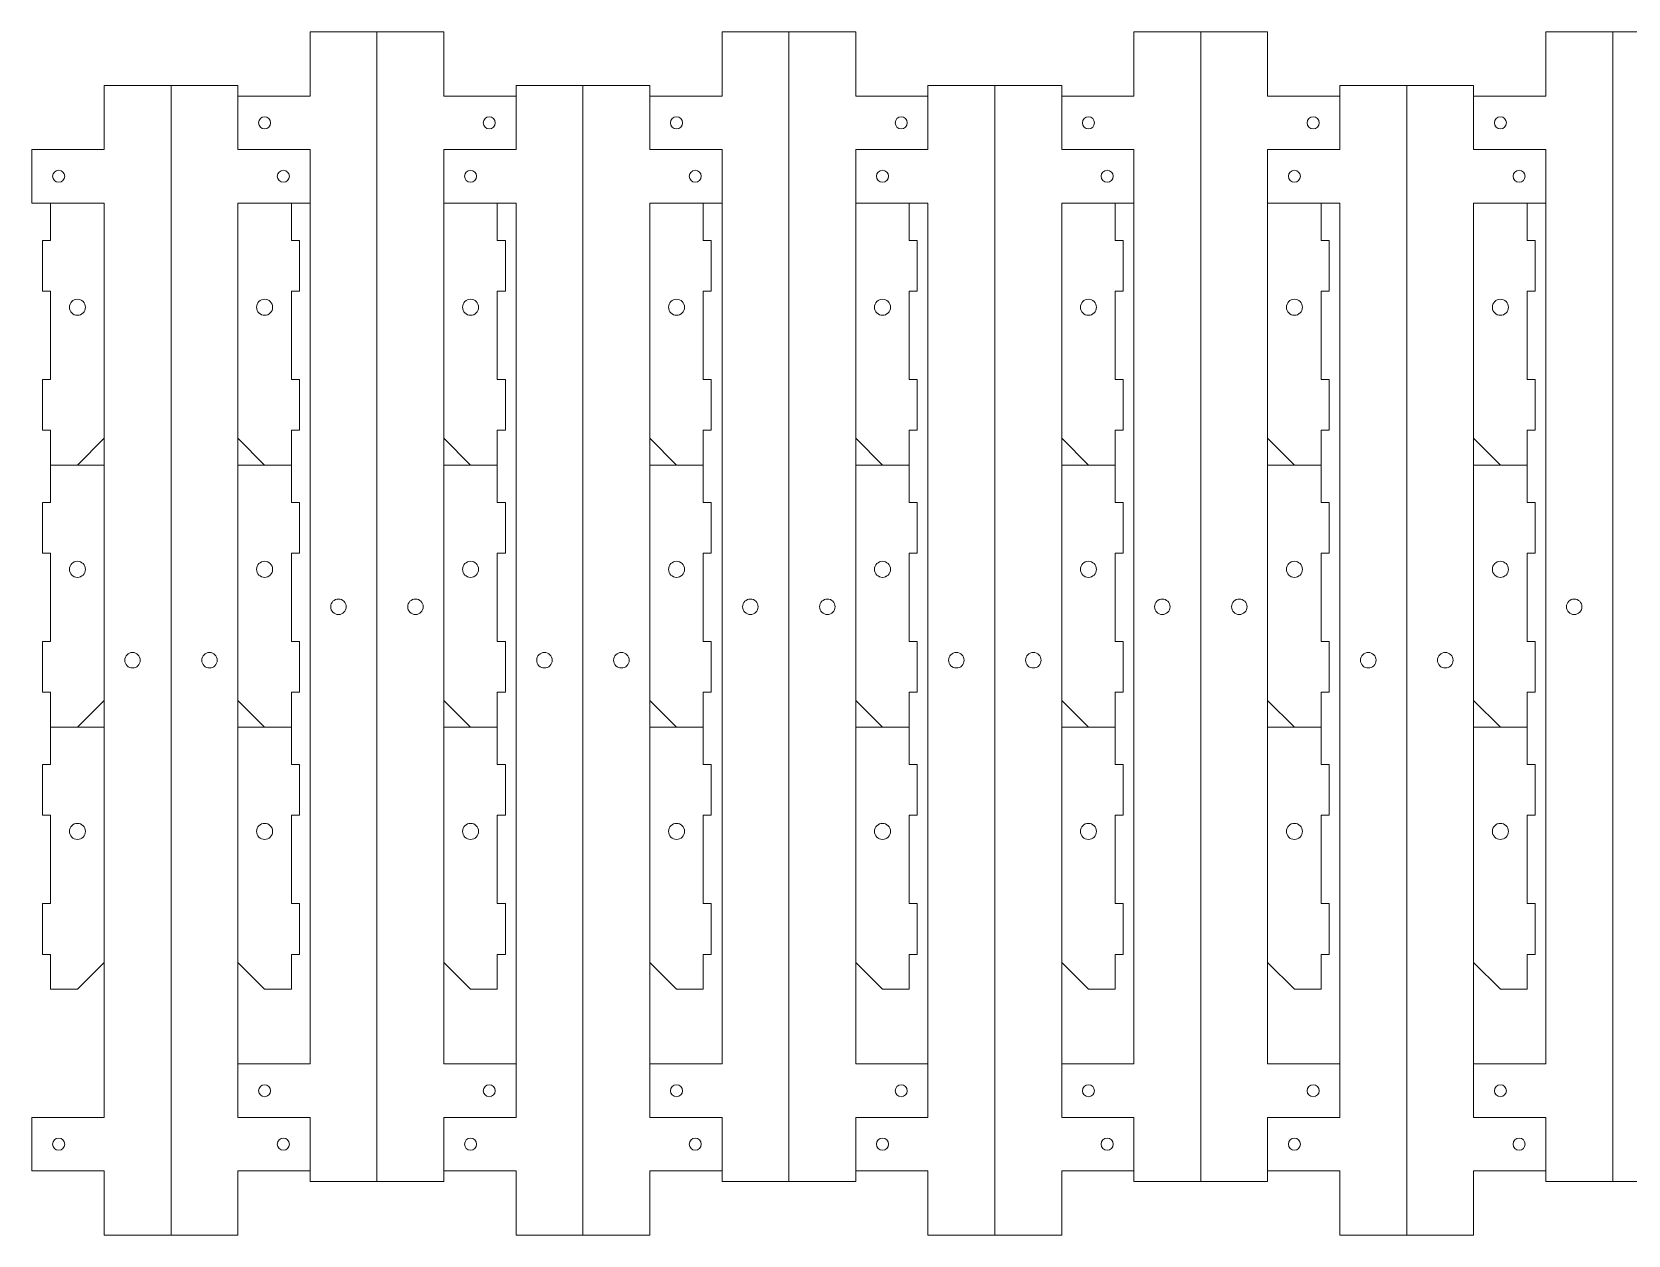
# Model space of a CAD drawing. Header units: millimetres. Extents: x -297 to 294, y -113 to 112.
# Drawn here: x -296.5 to 1.8, y -112.7 to 112.3 of the extents above; entities that cross this region are included whole.
import ezdxf

# ---------------------------------------------------------------- set-up
doc = ezdxf.new("R2010")
doc.units = ezdxf.units.MM
doc.header["$MEASUREMENT"] = 0
doc.layers.add('Layer 1', color=7, linetype='Continuous')

msp = doc.modelspace()

# ---------------------------------------------------------------- linework, layer by layer
at = {"layer": 'Layer 1', "color": 175, "lineweight": 18}
for points in [[(-283.0386, 102.3), (-258.0386, 102.3), (-258.0386, 100.3021), (-244.5386, 100.3021), (-244.5386, 112.3), (-219.5386, 112.3), (-219.5386, 100.3021), (-206.0386, 100.3021), (-206.0386, 102.3), (-181.0386, 102.3), (-181.0386, 100.3021), (-167.5386, 100.3021), (-167.5386, 112.3), (-142.5386, 112.3), (-142.5386, 100.3021), (-129.0386, 100.3021), (-129.0386, 102.3), (-104.0386, 102.3), (-104.0386, 100.3021), (-90.5386, 100.3021), (-90.5386, 112.3), (-65.5386, 112.3), (-65.5386, 100.3021), (-52.0386, 100.3021), (-52.0386, 102.3), (-27.0386, 102.3), (-27.0386, 100.3021), (-13.5386, 100.3021), (-13.5386, 112.3), (11.4614, 112.3)], [(11.4614, -102.6979), (-13.5386, -102.6979), (-13.5386, -100.7), (-27.0386, -100.7), (-27.0386, -112.6979), (-52.0386, -112.6979), (-52.0386, -100.7), (-65.5386, -100.7), (-65.5386, -102.6979), (-90.5386, -102.6979), (-90.5386, -100.7), (-104.0386, -100.7), (-104.0386, -112.6979), (-129.0386, -112.6979), (-129.0386, -100.7), (-142.5386, -100.7), (-142.5386, -102.6979), (-167.5386, -102.6979), (-167.5386, -100.7), (-181.0386, -100.7), (-181.0386, -112.6979), (-206.0386, -112.6979), (-206.0386, -100.7), (-219.5386, -100.7), (-219.5386, -102.6979), (-244.5386, -102.6979), (-244.5386, -100.7), (-258.0386, -100.7), (-258.0386, -112.6979), (-283.0386, -112.6979), (-283.0386, -100.7), (-296.5386, -100.7)]]:
    msp.add_lwpolyline(points, dxfattribs=at)
at = {"layer": 'Layer 1', "color": 114, "lineweight": 9}
for points in [[(-232.0386, 112.3), (-232.0386, -102.6979)], [(-155.0386, 112.3), (-155.0386, -102.6979)], [(-78.0386, 112.3), (-78.0386, -102.6979)], [(-1.0386, 112.3), (-1.0386, -102.6979)], [(-283.0386, 102.3), (-283.0386, 90.3), (-296.5386, 90.3), (-296.5386, 80.3), (-283.0386, 80.3), (-283.0386, -90.7), (-296.5386, -90.7), (-296.5386, -100.7)], [(-270.5386, 102.3), (-270.5386, -112.6979)], [(-258.0386, -80.7), (-244.5386, -80.7), (-244.5386, 90.3), (-258.0386, 90.3), (-258.0386, 102.3)], [(-206.0386, -80.7), (-219.5386, -80.7), (-219.5386, 90.3), (-206.0386, 90.3), (-206.0386, 102.3)], [(-193.5386, 102.3), (-193.5386, -112.6979)], [(-181.0386, 102.3), (-181.0386, 90.3), (-167.5386, 90.3), (-167.5386, -80.7), (-181.0386, -80.7)], [(-129.0386, -80.7), (-142.5386, -80.7), (-142.5386, 90.3), (-129.0386, 90.3), (-129.0386, 102.3)], [(-116.5386, 102.3), (-116.5386, -112.6979)], [(-104.0386, 102.3), (-104.0386, 90.3), (-90.5386, 90.3), (-90.5386, -80.7), (-104.0386, -80.7)], [(-52.0386, -80.7), (-65.5386, -80.7), (-65.5386, 90.3), (-52.0386, 90.3), (-52.0386, 102.3)], [(-39.5386, 102.3), (-39.5386, -112.6979)], [(-27.0386, 102.3), (-27.0386, 90.3), (-13.5386, 90.3), (-13.5386, -80.7), (-27.0386, -80.7)], [(-293.0386, -66.7), (-293.0386, -60.2), (-294.5386, -60.2), (-294.5386, -50.7), (-293.0386, -50.7), (-293.0386, -34.2), (-294.5386, -34.2), (-294.5386, -24.7), (-293.0386, -24.7), (-293.0386, -17.7), (-293.0386, -11.2), (-294.5386, -11.2), (-294.5386, -1.7), (-293.0386, -1.7), (-293.0386, 14.8), (-294.5386, 14.8), (-294.5386, 24.3), (-293.0386, 24.3), (-293.0386, 31.3), (-293.0386, 37.8), (-294.5386, 37.8), (-294.5386, 47.3), (-293.0386, 47.3), (-293.0386, 63.8), (-294.5386, 63.8), (-294.5386, 73.3), (-293.0386, 73.3), (-293.0386, 80.3)], [(-244.5386, 80.3), (-258.0386, 80.3), (-258.0386, -90.7), (-244.5386, -90.7), (-244.5386, -102.6979)], [(-248.0386, -66.7), (-248.0386, -60.2), (-246.5386, -60.2), (-246.5386, -50.7), (-248.0386, -50.7), (-248.0386, -34.2), (-246.5386, -34.2), (-246.5386, -24.7), (-248.0386, -24.7), (-248.0386, -17.7), (-248.0386, -11.2), (-246.5386, -11.2), (-246.5386, -1.7), (-248.0386, -1.7), (-248.0386, 14.8), (-246.5386, 14.8), (-246.5386, 24.3), (-248.0386, 24.3), (-248.0386, 31.3), (-248.0386, 37.8), (-246.5386, 37.8), (-246.5386, 47.3), (-248.0386, 47.3), (-248.0386, 63.8), (-246.5386, 63.8), (-246.5386, 73.3), (-248.0386, 73.3), (-248.0386, 80.3)], [(-219.5386, -102.6979), (-219.5386, -90.7), (-206.0386, -90.7), (-206.0386, 80.3), (-219.5386, 80.3)], [(-209.5386, -66.7), (-209.5386, -60.2), (-208.0386, -60.2), (-208.0386, -50.7), (-209.5386, -50.7), (-209.5386, -34.2), (-208.0386, -34.2), (-208.0386, -24.7), (-209.5386, -24.7), (-209.5386, -17.7), (-209.5386, -11.2), (-208.0386, -11.2), (-208.0386, -1.7), (-209.5386, -1.7), (-209.5386, 14.8), (-208.0386, 14.8), (-208.0386, 24.3), (-209.5386, 24.3), (-209.5386, 31.3), (-209.5386, 37.8), (-208.0386, 37.8), (-208.0386, 47.3), (-209.5386, 47.3), (-209.5386, 63.8), (-208.0386, 63.8), (-208.0386, 73.3), (-209.5386, 73.3), (-209.5386, 80.3)], [(-167.5386, 80.3), (-181.0386, 80.3), (-181.0386, -90.7), (-167.5386, -90.7), (-167.5386, -102.6979)], [(-171.0386, -66.7), (-171.0386, -60.2), (-169.5386, -60.2), (-169.5386, -50.7), (-171.0386, -50.7), (-171.0386, -34.2), (-169.5386, -34.2), (-169.5386, -24.7), (-171.0386, -24.7), (-171.0386, -17.7), (-171.0386, -11.2), (-169.5386, -11.2), (-169.5386, -1.7), (-171.0386, -1.7), (-171.0386, 14.8), (-169.5386, 14.8), (-169.5386, 24.3), (-171.0386, 24.3), (-171.0386, 31.3), (-171.0386, 37.8), (-169.5386, 37.8), (-169.5386, 47.3), (-171.0386, 47.3), (-171.0386, 63.8), (-169.5386, 63.8), (-169.5386, 73.3), (-171.0386, 73.3), (-171.0386, 80.3)], [(-142.5386, -102.6979), (-142.5386, -90.7), (-129.0386, -90.7), (-129.0386, 80.3), (-142.5386, 80.3)], [(-132.5386, -66.7), (-132.5386, -60.2), (-131.0386, -60.2), (-131.0386, -50.7), (-132.5386, -50.7), (-132.5386, -34.2), (-131.0386, -34.2), (-131.0386, -24.7), (-132.5386, -24.7), (-132.5386, -17.7), (-132.5386, -11.2), (-131.0386, -11.2), (-131.0386, -1.7), (-132.5386, -1.7), (-132.5386, 14.8), (-131.0386, 14.8), (-131.0386, 24.3), (-132.5386, 24.3), (-132.5386, 31.3), (-132.5386, 37.8), (-131.0386, 37.8), (-131.0386, 47.3), (-132.5386, 47.3), (-132.5386, 63.8), (-131.0386, 63.8), (-131.0386, 73.3), (-132.5386, 73.3), (-132.5386, 80.3)], [(-90.5386, 80.3), (-104.0386, 80.3), (-104.0386, -90.7), (-90.5386, -90.7), (-90.5386, -102.6979)], [(-94.0386, -66.7), (-94.0386, -60.2), (-92.5386, -60.2), (-92.5386, -50.7), (-94.0386, -50.7), (-94.0386, -34.2), (-92.5386, -34.2), (-92.5386, -24.7), (-94.0386, -24.7), (-94.0386, -17.7), (-94.0386, -11.2), (-92.5386, -11.2), (-92.5386, -1.7), (-94.0386, -1.7), (-94.0386, 14.8), (-92.5386, 14.8), (-92.5386, 24.3), (-94.0386, 24.3), (-94.0386, 31.3), (-94.0386, 37.8), (-92.5386, 37.8), (-92.5386, 47.3), (-94.0386, 47.3), (-94.0386, 63.8), (-92.5386, 63.8), (-92.5386, 73.3), (-94.0386, 73.3), (-94.0386, 80.3)], [(-65.5386, -102.6979), (-65.5386, -90.7), (-52.0386, -90.7), (-52.0386, 80.3), (-65.5386, 80.3)], [(-55.5386, -66.7), (-55.5386, -60.2), (-54.0386, -60.2), (-54.0386, -50.7), (-55.5386, -50.7), (-55.5386, -34.2), (-54.0386, -34.2), (-54.0386, -24.7), (-55.5386, -24.7), (-55.5386, -17.7), (-55.5386, -11.2), (-54.0386, -11.2), (-54.0386, -1.7), (-55.5386, -1.7), (-55.5386, 14.8), (-54.0386, 14.8), (-54.0386, 24.3), (-55.5386, 24.3), (-55.5386, 31.3), (-55.5386, 37.8), (-54.0386, 37.8), (-54.0386, 47.3), (-55.5386, 47.3), (-55.5386, 63.8), (-54.0386, 63.8), (-54.0386, 73.3), (-55.5386, 73.3), (-55.5386, 80.3)], [(-13.5386, 80.3), (-27.0386, 80.3), (-27.0386, -90.7), (-13.5386, -90.7), (-13.5386, -102.6979)], [(-17.0386, -66.7), (-17.0386, -60.2), (-15.5386, -60.2), (-15.5386, -50.7), (-17.0386, -50.7), (-17.0386, -34.2), (-15.5386, -34.2), (-15.5386, -24.7), (-17.0386, -24.7), (-17.0386, -17.7), (-17.0386, -11.2), (-15.5386, -11.2), (-15.5386, -1.7), (-17.0386, -1.7), (-17.0386, 14.8), (-15.5386, 14.8), (-15.5386, 24.3), (-17.0386, 24.3), (-17.0386, 31.3), (-17.0386, 37.8), (-15.5386, 37.8), (-15.5386, 47.3), (-17.0386, 47.3), (-17.0386, 63.8), (-15.5386, 63.8), (-15.5386, 73.3), (-17.0386, 73.3), (-17.0386, 80.3)]]:
    msp.add_lwpolyline(points, dxfattribs=at)
at = {"layer": 'Layer 1', "color": 240, "lineweight": 9}
for points in [[(-283.0386, 36.3), (-288.0386, 31.3)], [(-258.0386, 36.3), (-253.0386, 31.3)], [(-219.5386, 36.3), (-214.5386, 31.3)], [(-181.0386, 36.3), (-176.0386, 31.3)], [(-142.5386, 36.3), (-137.5386, 31.3)], [(-104.0386, 36.3), (-99.0386, 31.3)], [(-65.5386, 36.3), (-60.5386, 31.3)], [(-27.0386, 36.3), (-22.0386, 31.3)], [(-293.0386, 31.3), (-283.0386, 31.3)], [(-248.0386, 31.3), (-258.0386, 31.3)], [(-209.5386, 31.3), (-219.5386, 31.3)], [(-171.0386, 31.3), (-181.0386, 31.3)], [(-132.5386, 31.3), (-142.5386, 31.3)], [(-94.0386, 31.3), (-104.0386, 31.3)], [(-55.5386, 31.3), (-65.5386, 31.3)], [(-17.0386, 31.3), (-27.0386, 31.3)], [(-283.0386, -12.7), (-288.0386, -17.7)], [(-258.0386, -12.7), (-253.0386, -17.7)], [(-219.5386, -12.7), (-214.5386, -17.7)], [(-181.0386, -12.7), (-176.0386, -17.7)], [(-142.5386, -12.7), (-137.5386, -17.7)], [(-104.0386, -12.7), (-99.0386, -17.7)], [(-65.5386, -12.7), (-60.5386, -17.7)], [(-27.0386, -12.7), (-22.0386, -17.7)], [(-293.0386, -17.7), (-283.0386, -17.7)], [(-248.0386, -17.7), (-258.0386, -17.7)], [(-209.5386, -17.7), (-219.5386, -17.7)], [(-171.0386, -17.7), (-181.0386, -17.7)], [(-132.5386, -17.7), (-142.5386, -17.7)], [(-94.0386, -17.7), (-104.0386, -17.7)], [(-55.5386, -17.7), (-65.5386, -17.7)], [(-17.0386, -17.7), (-27.0386, -17.7)], [(-283.0386, -61.7), (-288.0386, -66.7), (-293.0386, -66.7)], [(-258.0386, -61.7), (-253.0386, -66.7), (-248.0386, -66.7)], [(-219.5386, -61.7), (-214.5386, -66.7), (-209.5386, -66.7)], [(-181.0386, -61.7), (-176.0386, -66.7), (-171.0386, -66.7)], [(-142.5386, -61.7), (-137.5386, -66.7), (-132.5386, -66.7)], [(-104.0386, -61.7), (-99.0386, -66.7), (-94.0386, -66.7)], [(-65.5386, -61.7), (-60.5386, -66.7), (-55.5386, -66.7)], [(-27.0386, -61.7), (-22.0386, -66.7), (-17.0386, -66.7)]]:
    msp.add_lwpolyline(points, dxfattribs=at)
for points in [[(-253.0386, 94.175), (-253.6599, 94.175), (-254.1636, 94.6787), (-254.1636, 95.3), (-254.1636, 95.9214), (-253.6599, 96.425), (-253.0386, 96.425), (-252.4173, 96.4251), (-251.9136, 95.9214), (-251.9136, 95.3001), (-251.9136, 94.6787), (-252.4173, 94.1751), (-253.0386, 94.175)], [(-211.0386, 94.175), (-210.4173, 94.175), (-209.9136, 94.6787), (-209.9136, 95.3), (-209.9136, 95.9214), (-210.4173, 96.425), (-211.0386, 96.425), (-211.6599, 96.4251), (-212.1636, 95.9214), (-212.1636, 95.3001), (-212.1636, 94.6787), (-211.6599, 94.1751), (-211.0386, 94.175)], [(-176.0386, 94.175), (-176.6599, 94.175), (-177.1636, 94.6787), (-177.1636, 95.3), (-177.1636, 95.9214), (-176.6599, 96.425), (-176.0386, 96.425), (-175.4173, 96.4251), (-174.9136, 95.9214), (-174.9136, 95.3001), (-174.9136, 94.6787), (-175.4173, 94.1751), (-176.0386, 94.175)], [(-134.0386, 94.175), (-133.4173, 94.175), (-132.9136, 94.6787), (-132.9136, 95.3), (-132.9136, 95.9214), (-133.4173, 96.425), (-134.0386, 96.425), (-134.6599, 96.4251), (-135.1636, 95.9214), (-135.1636, 95.3001), (-135.1636, 94.6787), (-134.6599, 94.1751), (-134.0386, 94.175)], [(-99.0386, 94.175), (-99.6599, 94.175), (-100.1636, 94.6787), (-100.1636, 95.3), (-100.1636, 95.9214), (-99.6599, 96.425), (-99.0386, 96.425), (-98.4173, 96.4251), (-97.9136, 95.9214), (-97.9136, 95.3001), (-97.9136, 94.6787), (-98.4173, 94.1751), (-99.0386, 94.175)], [(-57.0386, 94.175), (-56.4173, 94.175), (-55.9136, 94.6787), (-55.9136, 95.3), (-55.9136, 95.9214), (-56.4173, 96.425), (-57.0386, 96.425), (-57.6599, 96.4251), (-58.1636, 95.9214), (-58.1636, 95.3001), (-58.1636, 94.6787), (-57.6599, 94.1751), (-57.0386, 94.175)], [(-22.0386, 94.175), (-22.6599, 94.175), (-23.1636, 94.6787), (-23.1636, 95.3), (-23.1636, 95.9214), (-22.6599, 96.425), (-22.0386, 96.425), (-21.4173, 96.4251), (-20.9136, 95.9214), (-20.9136, 95.3001), (-20.9136, 94.6787), (-21.4173, 94.1751), (-22.0386, 94.175)], [(-291.5386, 84.175), (-292.1599, 84.175), (-292.6636, 84.6787), (-292.6636, 85.3), (-292.6636, 85.9214), (-292.1599, 86.425), (-291.5386, 86.425), (-290.9173, 86.4251), (-290.4136, 85.9214), (-290.4136, 85.3001), (-290.4136, 84.6787), (-290.9173, 84.1751), (-291.5386, 84.175)], [(-249.5386, 84.175), (-248.9173, 84.175), (-248.4136, 84.6787), (-248.4136, 85.3), (-248.4136, 85.9214), (-248.9173, 86.425), (-249.5386, 86.425), (-250.1599, 86.4251), (-250.6636, 85.9214), (-250.6636, 85.3001), (-250.6636, 84.6787), (-250.1599, 84.1751), (-249.5386, 84.175)], [(-214.5386, 84.175), (-215.1599, 84.175), (-215.6636, 84.6787), (-215.6636, 85.3), (-215.6636, 85.9214), (-215.1599, 86.425), (-214.5386, 86.425), (-213.9173, 86.4251), (-213.4136, 85.9214), (-213.4136, 85.3001), (-213.4136, 84.6787), (-213.9173, 84.1751), (-214.5386, 84.175)], [(-172.5386, 84.175), (-171.9173, 84.175), (-171.4136, 84.6787), (-171.4136, 85.3), (-171.4136, 85.9214), (-171.9173, 86.425), (-172.5386, 86.425), (-173.1599, 86.4251), (-173.6636, 85.9214), (-173.6636, 85.3001), (-173.6636, 84.6787), (-173.1599, 84.1751), (-172.5386, 84.175)], [(-137.5386, 84.175), (-138.1599, 84.175), (-138.6636, 84.6787), (-138.6636, 85.3), (-138.6636, 85.9214), (-138.1599, 86.425), (-137.5386, 86.425), (-136.9173, 86.4251), (-136.4136, 85.9214), (-136.4136, 85.3001), (-136.4136, 84.6787), (-136.9173, 84.1751), (-137.5386, 84.175)], [(-95.5386, 84.175), (-94.9173, 84.175), (-94.4136, 84.6787), (-94.4136, 85.3), (-94.4136, 85.9214), (-94.9173, 86.425), (-95.5386, 86.425), (-96.1599, 86.4251), (-96.6636, 85.9214), (-96.6636, 85.3001), (-96.6636, 84.6787), (-96.1599, 84.1751), (-95.5386, 84.175)], [(-60.5386, 84.175), (-61.1599, 84.175), (-61.6636, 84.6787), (-61.6636, 85.3), (-61.6636, 85.9214), (-61.1599, 86.425), (-60.5386, 86.425), (-59.9173, 86.4251), (-59.4136, 85.9214), (-59.4136, 85.3001), (-59.4136, 84.6787), (-59.9173, 84.1751), (-60.5386, 84.175)], [(-18.5386, 84.175), (-17.9173, 84.175), (-17.4136, 84.6787), (-17.4136, 85.3), (-17.4136, 85.9214), (-17.9173, 86.425), (-18.5386, 86.425), (-19.1599, 86.4251), (-19.6636, 85.9214), (-19.6636, 85.3001), (-19.6636, 84.6787), (-19.1599, 84.1751), (-18.5386, 84.175)], [(-288.0386, 59.3), (-288.867, 59.3), (-289.5386, 59.9716), (-289.5386, 60.8), (-289.5386, 61.6284), (-288.867, 62.3), (-288.0386, 62.3), (-287.2102, 62.3), (-286.5386, 61.6284), (-286.5386, 60.8), (-286.5386, 59.9716), (-287.2101, 59.3), (-288.0386, 59.3)], [(-253.0386, 59.3), (-252.2102, 59.3), (-251.5386, 59.9716), (-251.5386, 60.8), (-251.5386, 61.6284), (-252.2102, 62.3), (-253.0386, 62.3), (-253.867, 62.3), (-254.5386, 61.6284), (-254.5386, 60.8), (-254.5386, 59.9716), (-253.8671, 59.3), (-253.0386, 59.3)], [(-214.5386, 59.3), (-213.7102, 59.3), (-213.0386, 59.9716), (-213.0386, 60.8), (-213.0386, 61.6284), (-213.7102, 62.3), (-214.5386, 62.3), (-215.367, 62.3), (-216.0386, 61.6284), (-216.0386, 60.8), (-216.0386, 59.9716), (-215.3671, 59.3), (-214.5386, 59.3)], [(-176.0386, 59.3), (-175.2102, 59.3), (-174.5386, 59.9716), (-174.5386, 60.8), (-174.5386, 61.6284), (-175.2102, 62.3), (-176.0386, 62.3), (-176.867, 62.3), (-177.5386, 61.6284), (-177.5386, 60.8), (-177.5386, 59.9716), (-176.8671, 59.3), (-176.0386, 59.3)], [(-137.5386, 59.3), (-136.7102, 59.3), (-136.0386, 59.9716), (-136.0386, 60.8), (-136.0386, 61.6284), (-136.7102, 62.3), (-137.5386, 62.3), (-138.367, 62.3), (-139.0386, 61.6284), (-139.0386, 60.8), (-139.0386, 59.9716), (-138.3671, 59.3), (-137.5386, 59.3)], [(-99.0386, 59.3), (-98.2102, 59.3), (-97.5386, 59.9716), (-97.5386, 60.8), (-97.5386, 61.6284), (-98.2102, 62.3), (-99.0386, 62.3), (-99.867, 62.3), (-100.5386, 61.6284), (-100.5386, 60.8), (-100.5386, 59.9716), (-99.8671, 59.3), (-99.0386, 59.3)], [(-60.5386, 59.3), (-59.7102, 59.3), (-59.0386, 59.9716), (-59.0386, 60.8), (-59.0386, 61.6284), (-59.7102, 62.3), (-60.5386, 62.3), (-61.367, 62.3), (-62.0386, 61.6284), (-62.0386, 60.8), (-62.0386, 59.9716), (-61.3671, 59.3), (-60.5386, 59.3)], [(-22.0386, 59.3), (-21.2102, 59.3), (-20.5386, 59.9716), (-20.5386, 60.8), (-20.5386, 61.6284), (-21.2102, 62.3), (-22.0386, 62.3), (-22.867, 62.3), (-23.5386, 61.6284), (-23.5386, 60.8), (-23.5386, 59.9716), (-22.8671, 59.3), (-22.0386, 59.3)], [(-288.0386, 10.3), (-288.867, 10.3), (-289.5386, 10.9716), (-289.5386, 11.8), (-289.5386, 12.6284), (-288.867, 13.3), (-288.0386, 13.3), (-287.2102, 13.3), (-286.5386, 12.6284), (-286.5386, 11.8), (-286.5386, 10.9716), (-287.2101, 10.3), (-288.0386, 10.3)], [(-253.0386, 10.3), (-252.2102, 10.3), (-251.5386, 10.9716), (-251.5386, 11.8), (-251.5386, 12.6284), (-252.2102, 13.3), (-253.0386, 13.3), (-253.867, 13.3), (-254.5386, 12.6284), (-254.5386, 11.8), (-254.5386, 10.9716), (-253.8671, 10.3), (-253.0386, 10.3)], [(-214.5386, 10.3), (-213.7102, 10.3), (-213.0386, 10.9716), (-213.0386, 11.8), (-213.0386, 12.6284), (-213.7102, 13.3), (-214.5386, 13.3), (-215.367, 13.3), (-216.0386, 12.6284), (-216.0386, 11.8), (-216.0386, 10.9716), (-215.3671, 10.3), (-214.5386, 10.3)], [(-176.0386, 10.3), (-175.2102, 10.3), (-174.5386, 10.9716), (-174.5386, 11.8), (-174.5386, 12.6284), (-175.2102, 13.3), (-176.0386, 13.3), (-176.867, 13.3), (-177.5386, 12.6284), (-177.5386, 11.8), (-177.5386, 10.9716), (-176.8671, 10.3), (-176.0386, 10.3)], [(-137.5386, 10.3), (-136.7102, 10.3), (-136.0386, 10.9716), (-136.0386, 11.8), (-136.0386, 12.6284), (-136.7102, 13.3), (-137.5386, 13.3), (-138.367, 13.3), (-139.0386, 12.6284), (-139.0386, 11.8), (-139.0386, 10.9716), (-138.3671, 10.3), (-137.5386, 10.3)], [(-99.0386, 10.3), (-98.2102, 10.3), (-97.5386, 10.9716), (-97.5386, 11.8), (-97.5386, 12.6284), (-98.2102, 13.3), (-99.0386, 13.3), (-99.867, 13.3), (-100.5386, 12.6284), (-100.5386, 11.8), (-100.5386, 10.9716), (-99.8671, 10.3), (-99.0386, 10.3)], [(-60.5386, 10.3), (-59.7102, 10.3), (-59.0386, 10.9716), (-59.0386, 11.8), (-59.0386, 12.6284), (-59.7102, 13.3), (-60.5386, 13.3), (-61.367, 13.3), (-62.0386, 12.6284), (-62.0386, 11.8), (-62.0386, 10.9716), (-61.3671, 10.3), (-60.5386, 10.3)], [(-22.0386, 10.3), (-21.2102, 10.3), (-20.5386, 10.9716), (-20.5386, 11.8), (-20.5386, 12.6284), (-21.2102, 13.3), (-22.0386, 13.3), (-22.867, 13.3), (-23.5386, 12.6284), (-23.5386, 11.8), (-23.5386, 10.9716), (-22.8671, 10.3), (-22.0386, 10.3)], [(-239.2347, 3.35), (-240.0355, 3.35), (-240.6847, 3.9992), (-240.6847, 4.8), (-240.6847, 5.6009), (-240.0355, 6.25), (-239.2347, 6.25), (-238.4339, 6.2501), (-237.7847, 5.6009), (-237.7847, 4.8001), (-237.7847, 3.9992), (-238.4339, 3.3501), (-239.2347, 3.35)], [(-224.8425, 3.35), (-224.0417, 3.35), (-223.3925, 3.9992), (-223.3925, 4.8), (-223.3925, 5.6009), (-224.0417, 6.25), (-224.8425, 6.25), (-225.6433, 6.2501), (-226.2925, 5.6009), (-226.2925, 4.8001), (-226.2925, 3.9992), (-225.6433, 3.3501), (-224.8425, 3.35)], [(-162.2347, 3.35), (-163.0355, 3.35), (-163.6847, 3.9992), (-163.6847, 4.8), (-163.6847, 5.6009), (-163.0355, 6.25), (-162.2347, 6.25), (-161.4339, 6.2501), (-160.7847, 5.6009), (-160.7847, 4.8001), (-160.7847, 3.9992), (-161.4339, 3.3501), (-162.2347, 3.35)], [(-147.8425, 3.35), (-147.0417, 3.35), (-146.3925, 3.9992), (-146.3925, 4.8), (-146.3925, 5.6009), (-147.0417, 6.25), (-147.8425, 6.25), (-148.6433, 6.2501), (-149.2925, 5.6009), (-149.2925, 4.8001), (-149.2925, 3.9992), (-148.6433, 3.3501), (-147.8425, 3.35)], [(-85.2347, 3.35), (-86.0355, 3.35), (-86.6847, 3.9992), (-86.6847, 4.8), (-86.6847, 5.6009), (-86.0355, 6.25), (-85.2347, 6.25), (-84.4339, 6.2501), (-83.7847, 5.6009), (-83.7847, 4.8001), (-83.7847, 3.9992), (-84.4339, 3.3501), (-85.2347, 3.35)], [(-70.8425, 3.35), (-70.0417, 3.35), (-69.3925, 3.9992), (-69.3925, 4.8), (-69.3925, 5.6009), (-70.0417, 6.25), (-70.8425, 6.25), (-71.6433, 6.2501), (-72.2925, 5.6009), (-72.2925, 4.8001), (-72.2925, 3.9992), (-71.6433, 3.3501), (-70.8425, 3.35)], [(-8.2347, 3.35), (-9.0355, 3.35), (-9.6847, 3.9992), (-9.6847, 4.8), (-9.6847, 5.6009), (-9.0355, 6.25), (-8.2347, 6.25), (-7.4339, 6.2501), (-6.7847, 5.6009), (-6.7847, 4.8001), (-6.7847, 3.9992), (-7.4339, 3.3501), (-8.2347, 3.35)], [(-277.7347, -6.65), (-278.5355, -6.65), (-279.1847, -6.0008), (-279.1847, -5.2), (-279.1847, -4.3991), (-278.5355, -3.75), (-277.7347, -3.75), (-276.9339, -3.7499), (-276.2847, -4.3991), (-276.2847, -5.1999), (-276.2847, -6.0008), (-276.9339, -6.6499), (-277.7347, -6.65)], [(-263.3425, -6.65), (-262.5417, -6.65), (-261.8925, -6.0008), (-261.8925, -5.2), (-261.8925, -4.3991), (-262.5417, -3.75), (-263.3425, -3.75), (-264.1433, -3.7499), (-264.7925, -4.3991), (-264.7925, -5.1999), (-264.7925, -6.0008), (-264.1433, -6.6499), (-263.3425, -6.65)], [(-200.7347, -6.65), (-201.5355, -6.65), (-202.1847, -6.0008), (-202.1847, -5.2), (-202.1847, -4.3991), (-201.5355, -3.75), (-200.7347, -3.75), (-199.9339, -3.7499), (-199.2847, -4.3991), (-199.2847, -5.1999), (-199.2847, -6.0008), (-199.9339, -6.6499), (-200.7347, -6.65)], [(-186.3425, -6.65), (-185.5417, -6.65), (-184.8925, -6.0008), (-184.8925, -5.2), (-184.8925, -4.3991), (-185.5417, -3.75), (-186.3425, -3.75), (-187.1433, -3.7499), (-187.7925, -4.3991), (-187.7925, -5.1999), (-187.7925, -6.0008), (-187.1433, -6.6499), (-186.3425, -6.65)], [(-123.7347, -6.65), (-124.5355, -6.65), (-125.1847, -6.0008), (-125.1847, -5.2), (-125.1847, -4.3991), (-124.5355, -3.75), (-123.7347, -3.75), (-122.9339, -3.7499), (-122.2847, -4.3991), (-122.2847, -5.1999), (-122.2847, -6.0008), (-122.9339, -6.6499), (-123.7347, -6.65)], [(-109.3425, -6.65), (-108.5417, -6.65), (-107.8925, -6.0008), (-107.8925, -5.2), (-107.8925, -4.3991), (-108.5417, -3.75), (-109.3425, -3.75), (-110.1433, -3.7499), (-110.7925, -4.3991), (-110.7925, -5.1999), (-110.7925, -6.0008), (-110.1433, -6.6499), (-109.3425, -6.65)], [(-46.7347, -6.65), (-47.5355, -6.65), (-48.1847, -6.0008), (-48.1847, -5.2), (-48.1847, -4.3991), (-47.5355, -3.75), (-46.7347, -3.75), (-45.9339, -3.7499), (-45.2847, -4.3991), (-45.2847, -5.1999), (-45.2847, -6.0008), (-45.9339, -6.6499), (-46.7347, -6.65)], [(-32.3425, -6.65), (-31.5417, -6.65), (-30.8925, -6.0008), (-30.8925, -5.2), (-30.8925, -4.3991), (-31.5417, -3.75), (-32.3425, -3.75), (-33.1433, -3.7499), (-33.7925, -4.3991), (-33.7925, -5.1999), (-33.7925, -6.0008), (-33.1433, -6.6499), (-32.3425, -6.65)], [(-288.0386, -38.7), (-288.867, -38.7), (-289.5386, -38.0284), (-289.5386, -37.2), (-289.5386, -36.3716), (-288.867, -35.7), (-288.0386, -35.7), (-287.2102, -35.7), (-286.5386, -36.3716), (-286.5386, -37.2), (-286.5386, -38.0284), (-287.2101, -38.7), (-288.0386, -38.7)], [(-253.0386, -38.7), (-252.2102, -38.7), (-251.5386, -38.0284), (-251.5386, -37.2), (-251.5386, -36.3716), (-252.2102, -35.7), (-253.0386, -35.7), (-253.867, -35.7), (-254.5386, -36.3716), (-254.5386, -37.2), (-254.5386, -38.0284), (-253.8671, -38.7), (-253.0386, -38.7)], [(-214.5386, -38.7), (-213.7102, -38.7), (-213.0386, -38.0284), (-213.0386, -37.2), (-213.0386, -36.3716), (-213.7102, -35.7), (-214.5386, -35.7), (-215.367, -35.7), (-216.0386, -36.3716), (-216.0386, -37.2), (-216.0386, -38.0284), (-215.3671, -38.7), (-214.5386, -38.7)], [(-176.0386, -38.7), (-175.2102, -38.7), (-174.5386, -38.0284), (-174.5386, -37.2), (-174.5386, -36.3716), (-175.2102, -35.7), (-176.0386, -35.7), (-176.867, -35.7), (-177.5386, -36.3716), (-177.5386, -37.2), (-177.5386, -38.0284), (-176.8671, -38.7), (-176.0386, -38.7)], [(-137.5386, -38.7), (-136.7102, -38.7), (-136.0386, -38.0284), (-136.0386, -37.2), (-136.0386, -36.3716), (-136.7102, -35.7), (-137.5386, -35.7), (-138.367, -35.7), (-139.0386, -36.3716), (-139.0386, -37.2), (-139.0386, -38.0284), (-138.3671, -38.7), (-137.5386, -38.7)], [(-99.0386, -38.7), (-98.2102, -38.7), (-97.5386, -38.0284), (-97.5386, -37.2), (-97.5386, -36.3716), (-98.2102, -35.7), (-99.0386, -35.7), (-99.867, -35.7), (-100.5386, -36.3716), (-100.5386, -37.2), (-100.5386, -38.0284), (-99.8671, -38.7), (-99.0386, -38.7)], [(-60.5386, -38.7), (-59.7102, -38.7), (-59.0386, -38.0284), (-59.0386, -37.2), (-59.0386, -36.3716), (-59.7102, -35.7), (-60.5386, -35.7), (-61.367, -35.7), (-62.0386, -36.3716), (-62.0386, -37.2), (-62.0386, -38.0284), (-61.3671, -38.7), (-60.5386, -38.7)], [(-22.0386, -38.7), (-21.2102, -38.7), (-20.5386, -38.0284), (-20.5386, -37.2), (-20.5386, -36.3716), (-21.2102, -35.7), (-22.0386, -35.7), (-22.867, -35.7), (-23.5386, -36.3716), (-23.5386, -37.2), (-23.5386, -38.0284), (-22.8671, -38.7), (-22.0386, -38.7)], [(-253.0386, -86.825), (-253.6599, -86.825), (-254.1636, -86.3213), (-254.1636, -85.7), (-254.1636, -85.0786), (-253.6599, -84.575), (-253.0386, -84.575), (-252.4173, -84.5749), (-251.9136, -85.0786), (-251.9136, -85.6999), (-251.9136, -86.3213), (-252.4173, -86.8249), (-253.0386, -86.825)], [(-211.0386, -86.825), (-210.4173, -86.825), (-209.9136, -86.3213), (-209.9136, -85.7), (-209.9136, -85.0786), (-210.4173, -84.575), (-211.0386, -84.575), (-211.6599, -84.5749), (-212.1636, -85.0786), (-212.1636, -85.6999), (-212.1636, -86.3213), (-211.6599, -86.8249), (-211.0386, -86.825)], [(-176.0386, -86.825), (-176.6599, -86.825), (-177.1636, -86.3213), (-177.1636, -85.7), (-177.1636, -85.0786), (-176.6599, -84.575), (-176.0386, -84.575), (-175.4173, -84.5749), (-174.9136, -85.0786), (-174.9136, -85.6999), (-174.9136, -86.3213), (-175.4173, -86.8249), (-176.0386, -86.825)], [(-134.0386, -86.825), (-133.4173, -86.825), (-132.9136, -86.3213), (-132.9136, -85.7), (-132.9136, -85.0786), (-133.4173, -84.575), (-134.0386, -84.575), (-134.6599, -84.5749), (-135.1636, -85.0786), (-135.1636, -85.6999), (-135.1636, -86.3213), (-134.6599, -86.8249), (-134.0386, -86.825)], [(-99.0386, -86.825), (-99.6599, -86.825), (-100.1636, -86.3213), (-100.1636, -85.7), (-100.1636, -85.0786), (-99.6599, -84.575), (-99.0386, -84.575), (-98.4173, -84.5749), (-97.9136, -85.0786), (-97.9136, -85.6999), (-97.9136, -86.3213), (-98.4173, -86.8249), (-99.0386, -86.825)], [(-57.0386, -86.825), (-56.4173, -86.825), (-55.9136, -86.3213), (-55.9136, -85.7), (-55.9136, -85.0786), (-56.4173, -84.575), (-57.0386, -84.575), (-57.6599, -84.5749), (-58.1636, -85.0786), (-58.1636, -85.6999), (-58.1636, -86.3213), (-57.6599, -86.8249), (-57.0386, -86.825)], [(-22.0386, -86.825), (-22.6599, -86.825), (-23.1636, -86.3213), (-23.1636, -85.7), (-23.1636, -85.0786), (-22.6599, -84.575), (-22.0386, -84.575), (-21.4173, -84.5749), (-20.9136, -85.0786), (-20.9136, -85.6999), (-20.9136, -86.3213), (-21.4173, -86.8249), (-22.0386, -86.825)], [(-291.5386, -96.825), (-292.1599, -96.825), (-292.6636, -96.3213), (-292.6636, -95.7), (-292.6636, -95.0786), (-292.1599, -94.575), (-291.5386, -94.575), (-290.9173, -94.5749), (-290.4136, -95.0786), (-290.4136, -95.6999), (-290.4136, -96.3213), (-290.9173, -96.8249), (-291.5386, -96.825)], [(-249.5386, -96.825), (-248.9173, -96.825), (-248.4136, -96.3213), (-248.4136, -95.7), (-248.4136, -95.0786), (-248.9173, -94.575), (-249.5386, -94.575), (-250.1599, -94.5749), (-250.6636, -95.0786), (-250.6636, -95.6999), (-250.6636, -96.3213), (-250.1599, -96.8249), (-249.5386, -96.825)], [(-214.5386, -96.825), (-215.1599, -96.825), (-215.6636, -96.3213), (-215.6636, -95.7), (-215.6636, -95.0786), (-215.1599, -94.575), (-214.5386, -94.575), (-213.9173, -94.5749), (-213.4136, -95.0786), (-213.4136, -95.6999), (-213.4136, -96.3213), (-213.9173, -96.8249), (-214.5386, -96.825)], [(-172.5386, -96.825), (-171.9173, -96.825), (-171.4136, -96.3213), (-171.4136, -95.7), (-171.4136, -95.0786), (-171.9173, -94.575), (-172.5386, -94.575), (-173.1599, -94.5749), (-173.6636, -95.0786), (-173.6636, -95.6999), (-173.6636, -96.3213), (-173.1599, -96.8249), (-172.5386, -96.825)], [(-137.5386, -96.825), (-138.1599, -96.825), (-138.6636, -96.3213), (-138.6636, -95.7), (-138.6636, -95.0786), (-138.1599, -94.575), (-137.5386, -94.575), (-136.9173, -94.5749), (-136.4136, -95.0786), (-136.4136, -95.6999), (-136.4136, -96.3213), (-136.9173, -96.8249), (-137.5386, -96.825)], [(-95.5386, -96.825), (-94.9173, -96.825), (-94.4136, -96.3213), (-94.4136, -95.7), (-94.4136, -95.0786), (-94.9173, -94.575), (-95.5386, -94.575), (-96.1599, -94.5749), (-96.6636, -95.0786), (-96.6636, -95.6999), (-96.6636, -96.3213), (-96.1599, -96.8249), (-95.5386, -96.825)], [(-60.5386, -96.825), (-61.1599, -96.825), (-61.6636, -96.3213), (-61.6636, -95.7), (-61.6636, -95.0786), (-61.1599, -94.575), (-60.5386, -94.575), (-59.9173, -94.5749), (-59.4136, -95.0786), (-59.4136, -95.6999), (-59.4136, -96.3213), (-59.9173, -96.8249), (-60.5386, -96.825)], [(-18.5386, -96.825), (-17.9173, -96.825), (-17.4136, -96.3213), (-17.4136, -95.7), (-17.4136, -95.0786), (-17.9173, -94.575), (-18.5386, -94.575), (-19.1599, -94.5749), (-19.6636, -95.0786), (-19.6636, -95.6999), (-19.6636, -96.3213), (-19.1599, -96.8249), (-18.5386, -96.825)]]:
    msp.add_open_spline(points, degree=3, knots=[0, 0, 0, 0, 1, 1, 1, 2, 2, 2, 3, 3, 3, 4, 4, 4, 4], dxfattribs=at)

doc.saveas('drawing.dxf')
